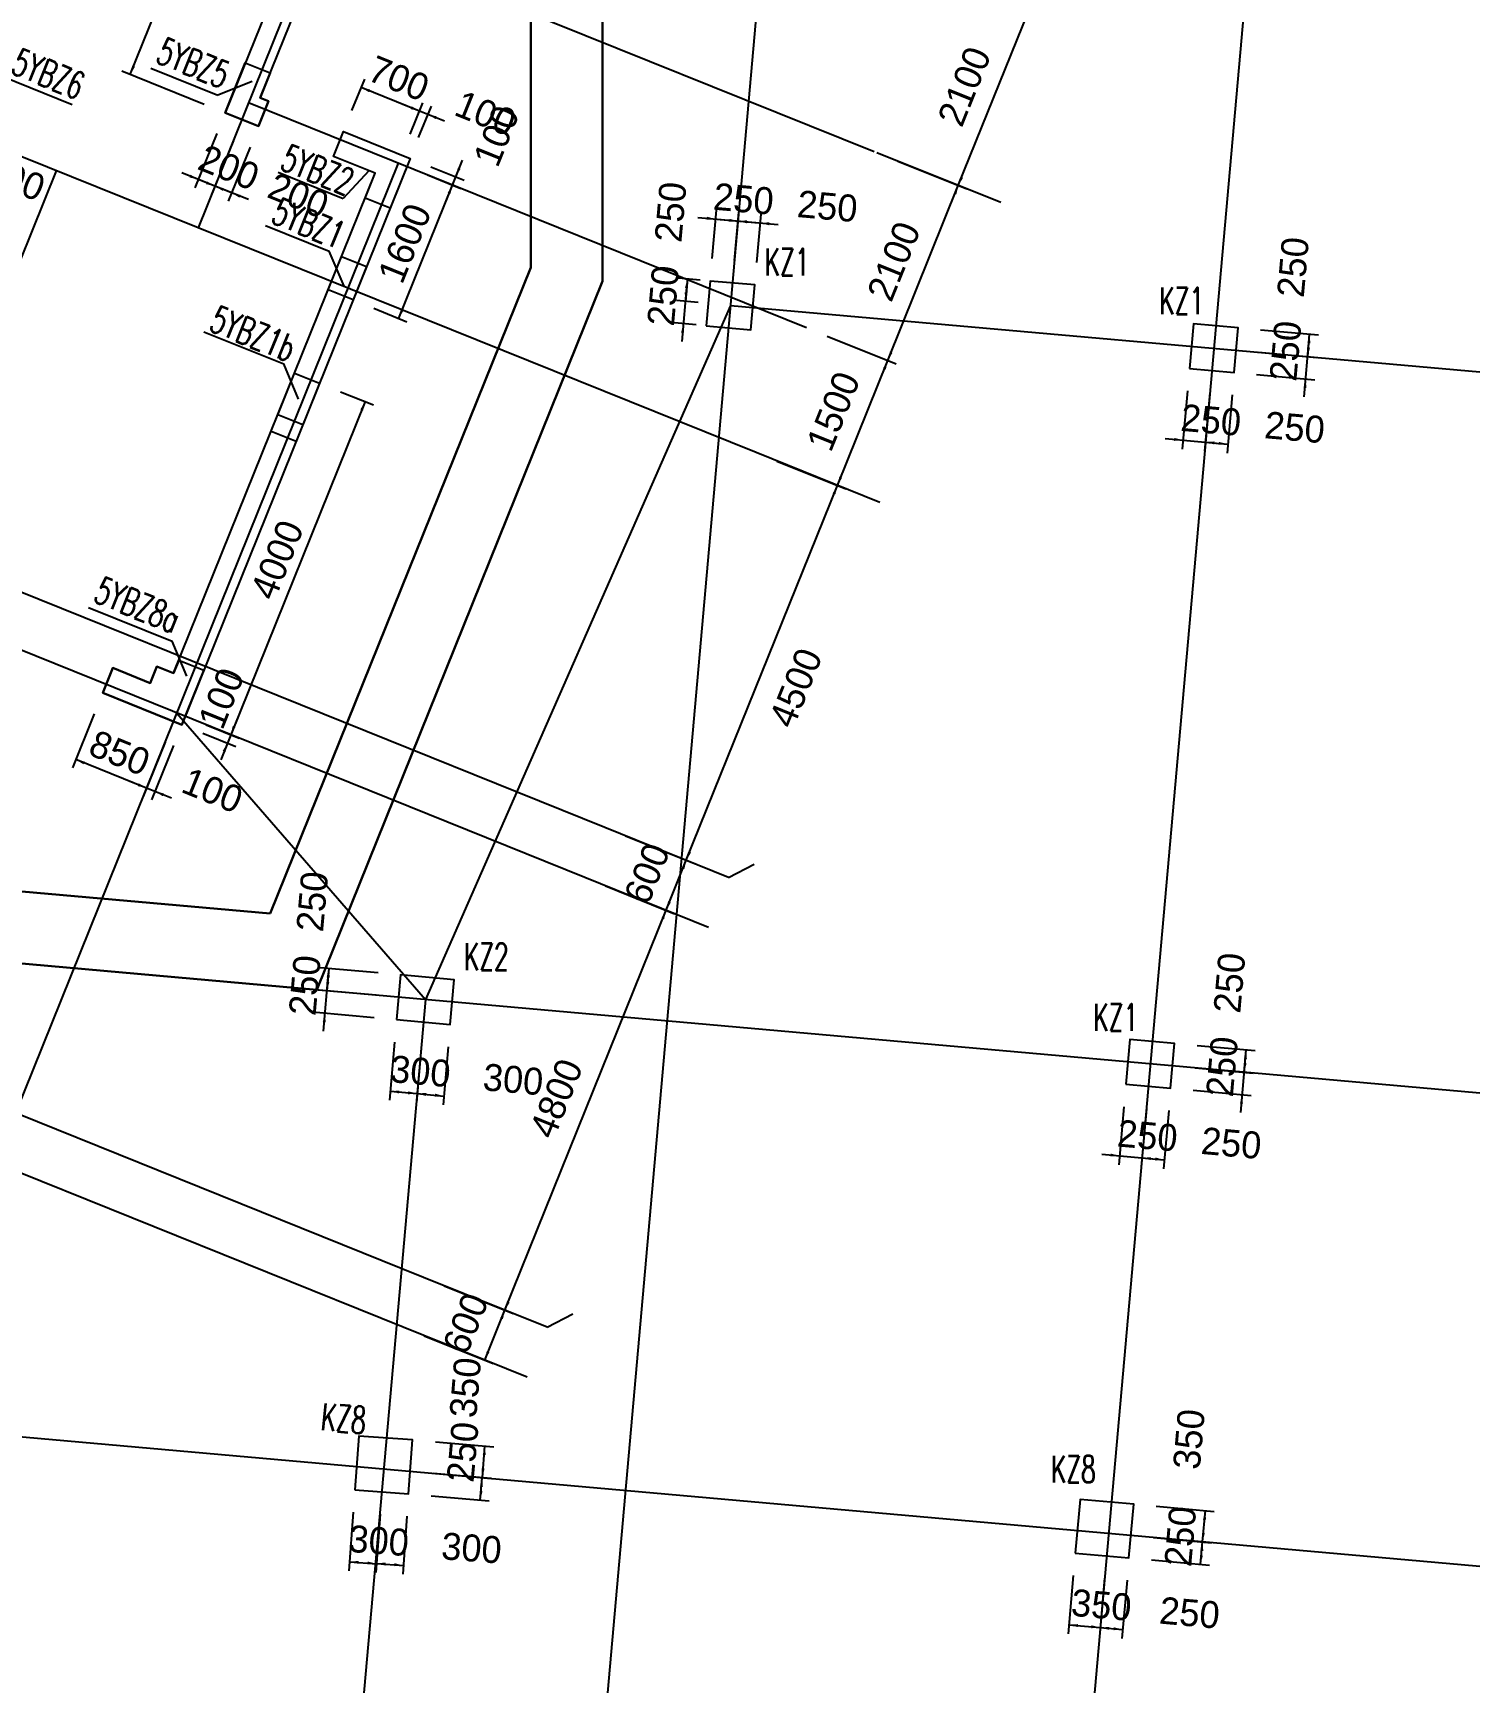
# Model space of a CAD drawing. Extents: x 387171 to 699106, y 11966 to 245688.
# Drawn here: x 561467 to 577452, y 60082 to 78443 of the extents above; entities that cross this region are included whole.
import ezdxf

# ---------------------------------------------------------------- set-up
doc = ezdxf.new("R2010")
doc.units = 0
doc.header["$LTSCALE"] = 100
doc.header["$MEASUREMENT"] = 0
doc.linetypes.add('DASHED', pattern=[19.05, 12.7, -6.35])
for name, color, linetype in [('b边缘构件', 235, 'Continuous'), ('COLU', 7, 'Continuous'), ('COLU_DASH', 9, 'DASHED'), ('DIM', 3, 'Continuous'), ('DOTE', 253, 'Continuous'), ('h后浇带(新)', 1, 'Continuous'), ('L-AXIS', 3, 'Continuous'), ('NUM', 7, 'Continuous'), ('wall-主楼', 2, 'Continuous'), ('Y阴影', 254, 'Continuous'), ('小尺寸', 4, 'Continuous'), ('边缘构件标注', 1, 'Continuous')]:
    doc.layers.add(name, color=color, linetype=linetype)
doc.styles.add('hztxt', font='hztxt')
doc.styles.get("Standard").update_dxf_attribs({"font": 'standard'})
doc.dimstyles.get("Standard").update_dxf_attribs({"dimtxt": 300, "dimasz": 100, "dimexe": 100, "dimexo": 250, "dimgap": 100, "dimtad": 0, "dimtoh": 1, "dimdec": 0, "dimdsep": 46, "dimcen": 0.09, "dimclrt": 7, "dimadec": 0, "dimazin": 0, "dimtfac": 1, "dimtdec": 4, "dimtofl": 0, "dimtmove": 0, "dimatfit": 3, "dimfxl": 1, "dimtolj": 1, "dimtzin": 0, "dimarcsym": 0})

# ---------------------------------------------------------------- blocks, each defined once
blk = doc.blocks.new('*D1646')
at = {"layer": 'L-AXIS', "color": 0, "linetype": 'ByBlock', "lineweight": -2}
for p, q in [((570308, 75068), (571075, 74759)), ((570421, 73405), (570982, 74796)), ((569747, 73677), (570514, 73367))]:
    blk.add_line(p, q, dxfattribs=at)
for points in [[(570982, 74796), (570960, 74697), (570929, 74710)], [(570421, 73405), (570443, 73504), (570474, 73491)]]:
    blk.add_solid(points, dxfattribs=at)
at = {"layer": 'L-AXIS', "color": 7, "linetype": 'Continuous', "lineweight": -2, "insert": (570377, 74231), "char_height": 300, "width": 690, "attachment_point": 5, "rotation": 68.0454, "style": 'hztxt'}
blk.add_mtext('1500', dxfattribs=at)
blk = doc.blocks.new('*D1894')
at = {"layer": 'L-AXIS', "color": 0, "linetype": 'ByBlock', "lineweight": -2}
for p, q in [((571093, 77016), (571860, 76706)), ((570982, 74796), (571767, 76744)), ((570308, 75068), (571075, 74759))]:
    blk.add_line(p, q, dxfattribs=at)
for points in [[(571767, 76744), (571745, 76645), (571714, 76657)], [(570982, 74796), (571004, 74895), (571035, 74883)]]:
    blk.add_solid(points, dxfattribs=at)
at = {"layer": 'L-AXIS', "color": 7, "linetype": 'Continuous', "lineweight": -2, "insert": (571050, 75901), "char_height": 300, "width": 775, "attachment_point": 5, "rotation": 68.0454, "style": 'hztxt'}
blk.add_mtext('2100', dxfattribs=at)
blk = doc.blocks.new('*D1239')
at = {"layer": 'L-AXIS', "color": 0, "linetype": 'ByBlock', "lineweight": -2}
for p, q in [((569747, 73677), (570514, 73367)), ((568739, 69231), (570421, 73405)), ((568064, 69503), (568831, 69194))]:
    blk.add_line(p, q, dxfattribs=at)
for points in [[(570421, 73405), (570399, 73306), (570368, 73318)], [(568739, 69231), (568761, 69330), (568792, 69318)]]:
    blk.add_solid(points, dxfattribs=at)
at = {"layer": 'L-AXIS', "color": 7, "linetype": 'Continuous', "lineweight": -2, "insert": (569957, 71152), "char_height": 300, "width": 790, "attachment_point": 5, "rotation": 68.0454, "style": 'hztxt'}
blk.add_mtext('4500', dxfattribs=at)
blk = doc.blocks.new('*D256')
at = {"layer": 'L-AXIS', "color": 0, "linetype": 'ByBlock', "lineweight": -2}
for p, q in [((567840, 68947), (568607, 68637)), ((566720, 64223), (568514, 68675)), ((566045, 64495), (566813, 64185))]:
    blk.add_line(p, q, dxfattribs=at)
for points in [[(568514, 68675), (568492, 68576), (568462, 68588)], [(566720, 64223), (566742, 64322), (566773, 64309)]]:
    blk.add_solid(points, dxfattribs=at)
at = {"layer": 'L-AXIS', "color": 7, "linetype": 'Continuous', "lineweight": -2, "insert": (567292, 66580), "char_height": 300, "width": 790, "attachment_point": 5, "rotation": 68.0454, "style": 'hztxt'}
blk.add_mtext('4800', dxfattribs=at)
blk = doc.blocks.new('*D757')
at = {"layer": 'L-AXIS', "color": 0, "linetype": 'ByBlock', "lineweight": -2}
for p, q in [((566045, 64495), (566813, 64185)), ((566495, 63666), (566720, 64223)), ((565821, 63938), (566588, 63629))]:
    blk.add_line(p, q, dxfattribs=at)
for points in [[(566720, 64223), (566698, 64124), (566667, 64136)], [(566495, 63666), (566517, 63765), (566548, 63753)]]:
    blk.add_solid(points, dxfattribs=at)
at = {"layer": 'L-AXIS', "color": 7, "linetype": 'Continuous', "lineweight": -2, "insert": (566283, 64075), "char_height": 300, "width": 556.67, "attachment_point": 5, "rotation": 68.0454, "style": 'hztxt'}
blk.add_mtext('600', dxfattribs=at)
blk = doc.blocks.new('*D1010')
at = {"layer": 'L-AXIS', "color": 0, "linetype": 'ByBlock', "lineweight": -2}
for p, q in [((568064, 69503), (568831, 69194)), ((568514, 68675), (568739, 69231)), ((567840, 68947), (568607, 68637))]:
    blk.add_line(p, q, dxfattribs=at)
for points in [[(568739, 69231), (568717, 69132), (568686, 69145)], [(568514, 68675), (568536, 68774), (568567, 68761)]]:
    blk.add_solid(points, dxfattribs=at)
at = {"layer": 'L-AXIS', "color": 7, "linetype": 'Continuous', "lineweight": -2, "insert": (568302, 69084), "char_height": 300, "width": 556.67, "attachment_point": 5, "rotation": 68.0454, "style": 'hztxt'}
blk.add_mtext('600', dxfattribs=at)
blk = doc.blocks.new('*D2421')
at = {"layer": 'L-AXIS', "color": 0, "linetype": 'ByBlock', "lineweight": -2}
for p, q in [((571878, 78963), (572645, 78654)), ((571767, 76744), (572552, 78691)), ((571093, 77016), (571860, 76706))]:
    blk.add_line(p, q, dxfattribs=at)
for points in [[(572552, 78691), (572530, 78593), (572499, 78605)], [(571767, 76744), (571789, 76843), (571820, 76830)]]:
    blk.add_solid(points, dxfattribs=at)
at = {"layer": 'L-AXIS', "color": 7, "linetype": 'Continuous', "lineweight": -2, "insert": (571835, 77848), "char_height": 300, "width": 775, "attachment_point": 5, "rotation": 68.0454, "style": 'hztxt'}
blk.add_mtext('2100', dxfattribs=at)
blk = doc.blocks.new('*D2903')
at = {"layer": '小尺寸', "color": 0, "linetype": 'ByBlock', "lineweight": -2}
for p, q in [((562937, 70545), (562694, 69943)), ((563030, 70508), (562787, 69905)), ((563010, 69923), (562546, 70110))]:
    blk.add_line(p, q, dxfattribs=at)
for points in [[(562732, 70035), (562633, 70057), (562645, 70088)], [(562825, 69998), (562924, 69976), (562911, 69945)]]:
    blk.add_solid(points, dxfattribs=at)
at = {"layer": '小尺寸', "color": 7, "linetype": 'Continuous', "lineweight": -2, "insert": (563465, 70009), "char_height": 300, "width": 476.67, "attachment_point": 5, "rotation": 338.0454, "style": 'hztxt'}
blk.add_mtext('100', dxfattribs=at)
blk = doc.blocks.new('*D3353')
at = {"layer": '小尺寸', "color": 0, "linetype": 'ByBlock', "lineweight": -2}
for p, q in [((562149, 70863), (561906, 70260)), ((562937, 70545), (562694, 69943)), ((562732, 70035), (561943, 70353))]:
    blk.add_line(p, q, dxfattribs=at)
for points in [[(561943, 70353), (562042, 70331), (562030, 70300)], [(562732, 70035), (562633, 70057), (562645, 70088)]]:
    blk.add_solid(points, dxfattribs=at)
at = {"layer": '小尺寸', "color": 7, "linetype": 'Continuous', "lineweight": -2, "insert": (562431, 70426), "char_height": 300, "width": 566.67, "attachment_point": 5, "rotation": 338.0454, "style": 'hztxt'}
blk.add_mtext('850', dxfattribs=at)
blk = doc.blocks.new('*D3604')
at = {"layer": '小尺寸', "color": 0, "linetype": 'ByBlock', "lineweight": -2}
for p, q in [((565667, 77316), (565808, 77666)), ((566049, 77461), (565585, 77648)), ((565759, 77279), (565901, 77629))]:
    blk.add_line(p, q, dxfattribs=at)
for points in [[(565770, 77573), (565671, 77595), (565684, 77626)], [(565863, 77536), (565962, 77514), (565950, 77483)]]:
    blk.add_solid(points, dxfattribs=at)
at = {"layer": '小尺寸', "color": 7, "linetype": 'Continuous', "lineweight": -2, "insert": (566504, 77547), "char_height": 300, "width": 476.67, "attachment_point": 5, "rotation": 338.0454, "style": 'hztxt'}
blk.add_mtext('100', dxfattribs=at)
blk = doc.blocks.new('*D3811')
at = {"layer": '小尺寸', "color": 0, "linetype": 'ByBlock', "lineweight": -2}
for p, q in [((565017, 77578), (565159, 77928)), ((565770, 77573), (565121, 77835)), ((565667, 77316), (565808, 77666))]:
    blk.add_line(p, q, dxfattribs=at)
for points in [[(565121, 77835), (565220, 77813), (565208, 77782)], [(565770, 77573), (565671, 77595), (565684, 77626)]]:
    blk.add_solid(points, dxfattribs=at)
at = {"layer": '小尺寸', "color": 7, "linetype": 'Continuous', "lineweight": -2, "insert": (565539, 77936), "char_height": 300, "width": 566.67, "attachment_point": 5, "rotation": 338.0454, "style": 'hztxt'}
blk.add_mtext('700', dxfattribs=at)
blk = doc.blocks.new('*D3783')
at = {"layer": '小尺寸', "color": 0, "linetype": 'ByBlock', "lineweight": -2}
for p, q in [((565538, 75266), (566136, 76750)), ((565858, 76862), (566229, 76712)), ((565259, 75378), (565630, 75228))]:
    blk.add_line(p, q, dxfattribs=at)
for points in [[(566136, 76750), (566114, 76651), (566083, 76663)], [(565538, 75266), (565560, 75365), (565591, 75352)]]:
    blk.add_solid(points, dxfattribs=at)
at = {"layer": '小尺寸', "color": 7, "linetype": 'Continuous', "lineweight": -2, "insert": (565605, 76101), "char_height": 300, "width": 685, "attachment_point": 5, "rotation": 68.0454, "style": 'hztxt'}
blk.add_mtext('1600', dxfattribs=at)
blk = doc.blocks.new('*D1847')
at = {"layer": '小尺寸', "color": 0, "linetype": 'ByBlock', "lineweight": -2}
for p, q in [((565895, 76954), (566266, 76805)), ((566061, 76564), (566248, 77028)), ((565858, 76862), (566229, 76712))]:
    blk.add_line(p, q, dxfattribs=at)
for points in [[(566173, 76842), (566195, 76941), (566226, 76929)], [(566136, 76750), (566114, 76651), (566083, 76663)]]:
    blk.add_solid(points, dxfattribs=at)
at = {"layer": '小尺寸', "color": 7, "linetype": 'Continuous', "lineweight": -2, "insert": (566626, 77296), "char_height": 300, "width": 476.67, "attachment_point": 5, "rotation": 68.0454, "style": 'hztxt'}
blk.add_mtext('100', dxfattribs=at)
blk = doc.blocks.new('*D2111')
at = {"layer": '小尺寸', "color": 0, "linetype": 'ByBlock', "lineweight": -2}
for p, q in [((563698, 77247), (563455, 76644)), ((563884, 77172), (563641, 76569)), ((563864, 76587), (563307, 76812))]:
    blk.add_line(p, q, dxfattribs=at)
for points in [[(563493, 76737), (563394, 76759), (563406, 76790)], [(563678, 76662), (563777, 76640), (563765, 76609)]]:
    blk.add_solid(points, dxfattribs=at)
at = {"layer": '小尺寸', "color": 7, "linetype": 'Continuous', "lineweight": -2, "insert": (564422, 76632), "char_height": 300, "width": 566.67, "attachment_point": 5, "rotation": 338.0454, "style": 'hztxt'}
blk.add_mtext('200', dxfattribs=at)
blk = doc.blocks.new('*D1210')
at = {"layer": '小尺寸', "color": 0, "linetype": 'ByBlock', "lineweight": -2}
for p, q in [((563513, 77322), (563270, 76719)), ((563698, 77247), (563455, 76644)), ((563678, 76662), (563122, 76886))]:
    blk.add_line(p, q, dxfattribs=at)
for points in [[(563307, 76812), (563208, 76834), (563220, 76865)], [(563493, 76737), (563591, 76715), (563579, 76684)]]:
    blk.add_solid(points, dxfattribs=at)
at = {"layer": '小尺寸', "color": 7, "linetype": 'Continuous', "lineweight": -2, "insert": (563647, 76944), "char_height": 300, "width": 566.67, "attachment_point": 5, "rotation": 338.0454, "style": 'hztxt'}
blk.add_mtext('200', dxfattribs=at)
blk = doc.blocks.new('*D1464')
at = {"layer": '小尺寸', "color": 0, "linetype": 'ByBlock', "lineweight": -2}
for p, q in [((562549, 77980), (563409, 80113)), ((563724, 79986), (563316, 80150)), ((563374, 77647), (562456, 78017))]:
    blk.add_line(p, q, dxfattribs=at)
for points in [[(563409, 80113), (563387, 80014), (563356, 80027)], [(562549, 77980), (562571, 78079), (562602, 78066)]]:
    blk.add_solid(points, dxfattribs=at)
at = {"layer": '小尺寸', "color": 7, "linetype": 'Continuous', "lineweight": -2, "insert": (562747, 79140), "char_height": 300, "width": 780, "attachment_point": 5, "rotation": 68.0454, "style": 'hztxt'}
blk.add_mtext('2300', dxfattribs=at)
blk = doc.blocks.new('*D152')
at = {"layer": '小尺寸', "color": 0, "linetype": 'ByBlock', "lineweight": -2}
for p, q in [((560430, 77163), (560298, 76835)), ((560706, 76778), (560149, 77003)), ((560615, 77088), (560483, 76761))]:
    blk.add_line(p, q, dxfattribs=at)
for points in [[(560335, 76928), (560236, 76950), (560248, 76981)], [(560520, 76853), (560619, 76831), (560607, 76800)]]:
    blk.add_solid(points, dxfattribs=at)
at = {"layer": '小尺寸', "color": 7, "linetype": 'Continuous', "lineweight": -2, "insert": (561264, 76823), "char_height": 300, "width": 566.67, "attachment_point": 5, "rotation": 338.0454, "style": 'hztxt'}
blk.add_mtext('200', dxfattribs=at)
blk = doc.blocks.new('*D3194')
at = {"layer": '小尺寸', "color": 0, "linetype": 'ByBlock', "lineweight": -2}
for p, q in [((564888, 74449), (565257, 74301)), ((565164, 74338), (563668, 70628)), ((563393, 70739), (563761, 70591))]:
    blk.add_line(p, q, dxfattribs=at)
for points in [[(565164, 74338), (565142, 74239), (565111, 74252)], [(563668, 70628), (563690, 70727), (563721, 70715)]]:
    blk.add_solid(points, dxfattribs=at)
at = {"layer": '小尺寸', "color": 7, "linetype": 'Continuous', "lineweight": -2, "insert": (564184, 72577), "char_height": 300, "width": 790, "attachment_point": 5, "rotation": 68.0454, "style": 'hztxt'}
blk.add_mtext('4000', dxfattribs=at)
blk = doc.blocks.new('*D1265')
at = {"layer": '小尺寸', "color": 0, "linetype": 'ByBlock', "lineweight": -2}
for p, q in [((563393, 70739), (563761, 70591)), ((563743, 70814), (563556, 70350)), ((563356, 70646), (563724, 70498))]:
    blk.add_line(p, q, dxfattribs=at)
for points in [[(563668, 70628), (563690, 70727), (563721, 70715)], [(563631, 70535), (563609, 70436), (563578, 70449)]]:
    blk.add_solid(points, dxfattribs=at)
at = {"layer": '小尺寸', "color": 7, "linetype": 'Continuous', "lineweight": -2, "insert": (563563, 71035), "char_height": 300, "width": 476.67, "attachment_point": 5, "rotation": 68.0454, "style": 'hztxt'}
blk.add_mtext('100', dxfattribs=at)
blk = doc.blocks.new('*D3462')
at = {"layer": 'DIM', "color": 0, "linetype": 'ByBlock', "lineweight": -2}
for p, q in [((565492, 67208), (565435, 66561)), ((565791, 67182), (565734, 66534)), ((565444, 66660), (565743, 66634))]:
    blk.add_line(p, q, dxfattribs=at)
for points in [[(565444, 66660), (565545, 66668), (565542, 66635)], [(565743, 66634), (565642, 66626), (565644, 66659)]]:
    blk.add_solid(points, dxfattribs=at)
at = {"layer": 'DIM', "color": 7, "linetype": 'Continuous', "lineweight": -2, "insert": (565780, 66881), "char_height": 300, "width": 566.67, "attachment_point": 5, "rotation": 354.9316, "style": 'hztxt'}
blk.add_mtext('300', dxfattribs=at)
blk = doc.blocks.new('*D1496')
at = {"layer": 'DIM', "color": 0, "linetype": 'ByBlock', "lineweight": -2}
for p, q in [((565791, 67182), (565734, 66534)), ((566090, 67155), (566033, 66508)), ((565743, 66634), (566041, 66607))]:
    blk.add_line(p, q, dxfattribs=at)
for points in [[(565743, 66634), (565844, 66642), (565841, 66608)], [(566041, 66607), (565940, 66600), (565943, 66633)]]:
    blk.add_solid(points, dxfattribs=at)
at = {"layer": 'DIM', "color": 7, "linetype": 'Continuous', "lineweight": -2, "insert": (566812, 66790), "char_height": 300, "width": 566.67, "attachment_point": 5, "rotation": 354.9316, "style": 'hztxt'}
blk.add_mtext('300', dxfattribs=at)
blk = doc.blocks.new('*D1770')
at = {"layer": 'DIM', "color": 0, "linetype": 'ByBlock', "lineweight": -2}
for p, q in [((564700, 67329), (564757, 67976)), ((565288, 67728), (564640, 67786)), ((565265, 67479), (564618, 67537))]:
    blk.add_line(p, q, dxfattribs=at)
for points in [[(564740, 67777), (564732, 67878), (564765, 67875)], [(564718, 67528), (564725, 67427), (564692, 67430)]]:
    blk.add_solid(points, dxfattribs=at)
at = {"layer": 'DIM', "color": 7, "linetype": 'Continuous', "lineweight": -2, "insert": (564494, 67839), "char_height": 300, "width": 566.67, "attachment_point": 5, "rotation": 84.9316, "style": 'hztxt'}
blk.add_mtext('250', dxfattribs=at)
blk = doc.blocks.new('*D1703')
at = {"layer": 'DIM', "color": 0, "linetype": 'ByBlock', "lineweight": -2}
for p, q in [((565310, 67977), (564662, 68035)), ((564740, 67777), (564762, 68026)), ((565288, 67728), (564640, 67786))]:
    blk.add_line(p, q, dxfattribs=at)
for points in [[(564762, 68026), (564770, 67925), (564736, 67928)], [(564740, 67777), (564732, 67878), (564765, 67875)]]:
    blk.add_solid(points, dxfattribs=at)
at = {"layer": 'DIM', "color": 7, "linetype": 'Continuous', "lineweight": -2, "insert": (564577, 68772), "char_height": 300, "width": 566.67, "attachment_point": 5, "rotation": 84.9316, "style": 'hztxt'}
blk.add_mtext('250', dxfattribs=at)
blk = doc.blocks.new('*D1959')
at = {"layer": 'DIM', "color": 0, "linetype": 'ByBlock', "lineweight": -2}
for p, q in [((573611, 66488), (573553, 65841)), ((573860, 66466), (573802, 65819)), ((573363, 65958), (574010, 65901))]:
    blk.add_line(p, q, dxfattribs=at)
for points in [[(573562, 65940), (573461, 65933), (573464, 65966)], [(573811, 65918), (573912, 65926), (573909, 65893)]]:
    blk.add_solid(points, dxfattribs=at)
at = {"layer": 'DIM', "color": 7, "linetype": 'Continuous', "lineweight": -2, "insert": (573873, 66164), "char_height": 300, "width": 566.67, "attachment_point": 5, "rotation": 354.9316, "style": 'hztxt'}
blk.add_mtext('250', dxfattribs=at)
blk = doc.blocks.new('*D2167')
at = {"layer": 'DIM', "color": 0, "linetype": 'ByBlock', "lineweight": -2}
for p, q in [((573860, 66466), (573802, 65819)), ((574109, 66444), (574051, 65797)), ((573811, 65918), (574060, 65896))]:
    blk.add_line(p, q, dxfattribs=at)
for points in [[(573811, 65918), (573912, 65926), (573909, 65893)], [(574060, 65896), (573959, 65888), (573962, 65922)]]:
    blk.add_solid(points, dxfattribs=at)
at = {"layer": 'DIM', "color": 7, "linetype": 'Continuous', "lineweight": -2, "insert": (574806, 66081), "char_height": 300, "width": 566.67, "attachment_point": 5, "rotation": 354.9316, "style": 'hztxt'}
blk.add_mtext('250', dxfattribs=at)
blk = doc.blocks.new('*D435')
at = {"layer": 'DIM', "color": 0, "linetype": 'ByBlock', "lineweight": -2}
for p, q in [((574910, 66423), (574967, 67071)), ((574402, 66920), (575049, 66863)), ((574380, 66671), (575027, 66613))]:
    blk.add_line(p, q, dxfattribs=at)
for points in [[(574950, 66871), (574942, 66972), (574975, 66969)], [(574928, 66622), (574935, 66521), (574902, 66524)]]:
    blk.add_solid(points, dxfattribs=at)
at = {"layer": 'DIM', "color": 7, "linetype": 'Continuous', "lineweight": -2, "insert": (574704, 66934), "char_height": 300, "width": 566.67, "attachment_point": 5, "rotation": 84.9316, "style": 'hztxt'}
blk.add_mtext('250', dxfattribs=at)
blk = doc.blocks.new('*D654')
at = {"layer": 'DIM', "color": 0, "linetype": 'ByBlock', "lineweight": -2}
for p, q in [((574424, 67169), (575071, 67112)), ((574950, 66871), (574972, 67120)), ((574402, 66920), (575049, 66863))]:
    blk.add_line(p, q, dxfattribs=at)
for points in [[(574972, 67120), (574979, 67019), (574946, 67022)], [(574950, 66871), (574942, 66972), (574975, 66969)]]:
    blk.add_solid(points, dxfattribs=at)
at = {"layer": 'DIM', "color": 7, "linetype": 'Continuous', "lineweight": -2, "insert": (574787, 67866), "char_height": 300, "width": 566.67, "attachment_point": 5, "rotation": 84.9316, "style": 'hztxt'}
blk.add_mtext('250', dxfattribs=at)
blk = doc.blocks.new('*D4222')
at = {"layer": 'DIM', "color": 0, "linetype": 'ByBlock', "lineweight": -2}
for p, q in [((574317, 74457), (574260, 73809)), ((574566, 74435), (574509, 73787)), ((574069, 73927), (574717, 73869))]:
    blk.add_line(p, q, dxfattribs=at)
for points in [[(574269, 73909), (574168, 73901), (574171, 73934)], [(574518, 73887), (574619, 73895), (574616, 73862)]]:
    blk.add_solid(points, dxfattribs=at)
at = {"layer": 'DIM', "color": 7, "linetype": 'Continuous', "lineweight": -2, "insert": (574580, 74132), "char_height": 300, "width": 566.67, "attachment_point": 5, "rotation": 354.9316, "style": 'hztxt'}
blk.add_mtext('250', dxfattribs=at)
blk = doc.blocks.new('*D4192')
at = {"layer": 'DIM', "color": 0, "linetype": 'ByBlock', "lineweight": -2}
for p, q in [((574566, 74435), (574509, 73787)), ((574815, 74413), (574758, 73765)), ((574518, 73887), (574767, 73865))]:
    blk.add_line(p, q, dxfattribs=at)
for points in [[(574518, 73887), (574619, 73895), (574616, 73862)], [(574767, 73865), (574666, 73857), (574669, 73890)]]:
    blk.add_solid(points, dxfattribs=at)
at = {"layer": 'DIM', "color": 7, "linetype": 'Continuous', "lineweight": -2, "insert": (575512, 74050), "char_height": 300, "width": 566.67, "attachment_point": 5, "rotation": 354.9316, "style": 'hztxt'}
blk.add_mtext('250', dxfattribs=at)
blk = doc.blocks.new('*D2350')
at = {"layer": 'DIM', "color": 0, "linetype": 'ByBlock', "lineweight": -2}
for p, q in [((575617, 74392), (575674, 75039)), ((575108, 74889), (575756, 74831)), ((575086, 74640), (575734, 74582))]:
    blk.add_line(p, q, dxfattribs=at)
for points in [[(575656, 74840), (575649, 74941), (575682, 74938)], [(575634, 74591), (575642, 74490), (575609, 74493)]]:
    blk.add_solid(points, dxfattribs=at)
at = {"layer": 'DIM', "color": 7, "linetype": 'Continuous', "lineweight": -2, "insert": (575411, 74902), "char_height": 300, "width": 566.67, "attachment_point": 5, "rotation": 84.9316, "style": 'hztxt'}
blk.add_mtext('250', dxfattribs=at)
blk = doc.blocks.new('*D2590')
at = {"layer": 'DIM', "color": 0, "linetype": 'ByBlock', "lineweight": -2}
for p, q in [((575131, 75138), (575778, 75080)), ((575656, 74840), (575678, 75089)), ((575108, 74889), (575756, 74831))]:
    blk.add_line(p, q, dxfattribs=at)
for points in [[(575656, 74840), (575649, 74941), (575682, 74938)], [(575678, 75089), (575686, 74988), (575653, 74991)]]:
    blk.add_solid(points, dxfattribs=at)
at = {"layer": 'DIM', "color": 7, "linetype": 'Continuous', "lineweight": -2, "insert": (575494, 75835), "char_height": 300, "width": 566.67, "attachment_point": 5, "rotation": 84.9316, "style": 'hztxt'}
blk.add_mtext('250', dxfattribs=at)
blk = doc.blocks.new('*D3863')
at = {"layer": 'DIM', "color": 0, "linetype": 'ByBlock', "lineweight": -2}
for p, q in [((565032, 61974), (564984, 61322)), ((565331, 61952), (565283, 61300)), ((564991, 61422), (565290, 61400))]:
    blk.add_line(p, q, dxfattribs=at)
for points in [[(564991, 61422), (565092, 61431), (565090, 61398)], [(565290, 61400), (565189, 61391), (565192, 61424)]]:
    blk.add_solid(points, dxfattribs=at)
at = {"layer": 'DIM', "color": 7, "linetype": 'Continuous', "lineweight": -2, "insert": (565316, 61655), "char_height": 300, "width": 566.67, "attachment_point": 5, "rotation": 355.7758, "style": 'hztxt'}
blk.add_mtext('300', dxfattribs=at)
blk = doc.blocks.new('*D1988')
at = {"layer": 'DIM', "color": 0, "linetype": 'ByBlock', "lineweight": -2}
for p, q in [((565331, 61952), (565283, 61304)), ((565630, 61930), (565582, 61282)), ((565291, 61403), (565590, 61381))]:
    blk.add_line(p, q, dxfattribs=at)
for points in [[(565291, 61403), (565392, 61413), (565389, 61379)], [(565590, 61381), (565489, 61372), (565491, 61405)]]:
    blk.add_solid(points, dxfattribs=at)
at = {"layer": 'DIM', "color": 7, "linetype": 'Continuous', "lineweight": -2, "insert": (566349, 61573), "char_height": 300, "width": 566.67, "attachment_point": 5, "rotation": 355.7758, "style": 'hztxt'}
blk.add_mtext('300', dxfattribs=at)
blk = doc.blocks.new('*D2208')
at = {"layer": 'DIM', "color": 0, "linetype": 'ByBlock', "lineweight": -2}
for p, q in [((565920, 62406), (566567, 62349)), ((566445, 62108), (566467, 62357)), ((565898, 62157), (566545, 62100))]:
    blk.add_line(p, q, dxfattribs=at)
for points in [[(566467, 62357), (566475, 62256), (566442, 62259)], [(566445, 62108), (566438, 62210), (566471, 62207)]]:
    blk.add_solid(points, dxfattribs=at)
at = {"layer": 'DIM', "color": 7, "linetype": 'Continuous', "lineweight": -2, "insert": (566252, 62643), "char_height": 300, "width": 566.67, "attachment_point": 5, "rotation": 84.9316, "style": 'hztxt'}
blk.add_mtext('250', dxfattribs=at)
blk = doc.blocks.new('*D1002')
at = {"layer": 'DIM', "color": 0, "linetype": 'ByBlock', "lineweight": -2}
for p, q in [((573047, 61268), (572990, 60620)), ((573396, 61237), (573338, 60589)), ((572999, 60720), (573347, 60689))]:
    blk.add_line(p, q, dxfattribs=at)
for points in [[(572999, 60720), (573100, 60727), (573097, 60694)], [(573347, 60689), (573246, 60681), (573249, 60714)]]:
    blk.add_solid(points, dxfattribs=at)
at = {"layer": 'DIM', "color": 7, "linetype": 'Continuous', "lineweight": -2, "insert": (573360, 60939), "char_height": 300, "width": 566.67, "attachment_point": 5, "rotation": 354.9316, "style": 'hztxt'}
blk.add_mtext('350', dxfattribs=at)
blk = doc.blocks.new('*D1252')
at = {"layer": 'DIM', "color": 0, "linetype": 'ByBlock', "lineweight": -2}
for p, q in [((573396, 61237), (573338, 60589)), ((573645, 61215), (573587, 60567)), ((573347, 60689), (573596, 60667))]:
    blk.add_line(p, q, dxfattribs=at)
for points in [[(573347, 60689), (573448, 60696), (573445, 60663)], [(573596, 60667), (573495, 60659), (573498, 60692)]]:
    blk.add_solid(points, dxfattribs=at)
at = {"layer": 'DIM', "color": 7, "linetype": 'Continuous', "lineweight": -2, "insert": (574342, 60852), "char_height": 300, "width": 566.67, "attachment_point": 5, "rotation": 354.9316, "style": 'hztxt'}
blk.add_mtext('250', dxfattribs=at)
blk = doc.blocks.new('*D1207')
at = {"layer": 'DIM', "color": 0, "linetype": 'ByBlock', "lineweight": -2}
for p, q in [((573938, 61690), (574585, 61633)), ((574464, 61393), (574486, 61642)), ((573916, 61441), (574563, 61384))]:
    blk.add_line(p, q, dxfattribs=at)
for points in [[(574486, 61642), (574494, 61541), (574460, 61544)], [(574464, 61393), (574456, 61494), (574489, 61491)]]:
    blk.add_solid(points, dxfattribs=at)
at = {"layer": 'DIM', "color": 7, "linetype": 'Continuous', "lineweight": -2, "insert": (574240, 61704), "char_height": 300, "width": 566.67, "attachment_point": 5, "rotation": 84.9316, "style": 'hztxt'}
blk.add_mtext('250', dxfattribs=at)
blk = doc.blocks.new('*D1427')
at = {"layer": 'DIM', "color": 0, "linetype": 'ByBlock', "lineweight": -2}
for p, q in [((573969, 62039), (574616, 61982)), ((574486, 61642), (574517, 61991)), ((573938, 61690), (574585, 61633))]:
    blk.add_line(p, q, dxfattribs=at)
for points in [[(574517, 61991), (574524, 61889), (574491, 61892)], [(574486, 61642), (574478, 61743), (574511, 61740)]]:
    blk.add_solid(points, dxfattribs=at)
at = {"layer": 'DIM', "color": 7, "linetype": 'Continuous', "lineweight": -2, "insert": (574336, 62786), "char_height": 300, "width": 566.67, "attachment_point": 5, "rotation": 84.9316, "style": 'hztxt'}
blk.add_mtext('350', dxfattribs=at)
blk = doc.blocks.new('*D3212')
at = {"layer": 'DIM', "color": 0, "linetype": 'ByBlock', "lineweight": -2}
for p, q in [((568867, 76389), (569514, 76331)), ((569027, 75930), (569075, 76471)), ((569276, 75908), (569324, 76449))]:
    blk.add_line(p, q, dxfattribs=at)
for points in [[(569066, 76371), (568965, 76363), (568968, 76397)], [(569315, 76349), (569416, 76357), (569413, 76324)]]:
    blk.add_solid(points, dxfattribs=at)
at = {"layer": 'DIM', "color": 7, "linetype": 'Continuous', "lineweight": -2, "insert": (569377, 76594), "char_height": 300, "width": 566.67, "attachment_point": 5, "rotation": 354.9316, "style": 'hztxt'}
blk.add_mtext('250', dxfattribs=at)
blk = doc.blocks.new('*D240')
at = {"layer": 'DIM', "color": 0, "linetype": 'ByBlock', "lineweight": -2}
for p, q in [((569276, 75908), (569324, 76449)), ((569525, 75886), (569573, 76427)), ((569116, 76367), (569763, 76309))]:
    blk.add_line(p, q, dxfattribs=at)
for points in [[(569315, 76349), (569214, 76341), (569217, 76374)], [(569564, 76327), (569665, 76335), (569662, 76301)]]:
    blk.add_solid(points, dxfattribs=at)
at = {"layer": 'DIM', "color": 7, "linetype": 'Continuous', "lineweight": -2, "insert": (570310, 76512), "char_height": 300, "width": 566.67, "attachment_point": 5, "rotation": 354.9316, "style": 'hztxt'}
blk.add_mtext('250', dxfattribs=at)
blk = doc.blocks.new('*D3684')
at = {"layer": 'DIM', "color": 0, "linetype": 'ByBlock', "lineweight": -2}
for p, q in [((568893, 75691), (568651, 75712)), ((568751, 75704), (568729, 75454)), ((568871, 75442), (568629, 75463))]:
    blk.add_line(p, q, dxfattribs=at)
for points in [[(568751, 75704), (568759, 75602), (568725, 75605)], [(568729, 75454), (568721, 75556), (568754, 75553)]]:
    blk.add_solid(points, dxfattribs=at)
at = {"layer": 'DIM', "color": 7, "linetype": 'Continuous', "lineweight": -2, "insert": (568566, 76449), "char_height": 300, "width": 566.67, "attachment_point": 5, "rotation": 84.9316, "style": 'hztxt'}
blk.add_mtext('250', dxfattribs=at)
blk = doc.blocks.new('*D468')
at = {"layer": 'DIM', "color": 0, "linetype": 'ByBlock', "lineweight": -2}
for p, q in [((568746, 75654), (568689, 75006)), ((568871, 75442), (568629, 75463)), ((568848, 75193), (568607, 75214))]:
    blk.add_line(p, q, dxfattribs=at)
for points in [[(568729, 75454), (568721, 75556), (568754, 75553)], [(568707, 75205), (568714, 75104), (568681, 75107)]]:
    blk.add_solid(points, dxfattribs=at)
at = {"layer": 'DIM', "color": 7, "linetype": 'Continuous', "lineweight": -2, "insert": (568483, 75517), "char_height": 300, "width": 566.67, "attachment_point": 5, "rotation": 84.9316, "style": 'hztxt'}
blk.add_mtext('250', dxfattribs=at)
blk = doc.blocks.new('*D2910')
at = {"layer": 'DIM', "color": 0, "linetype": 'ByBlock', "lineweight": -2}
for p, q in [((565949, 62756), (566598, 62701)), ((566469, 62361), (566498, 62709)), ((565920, 62407), (566568, 62352))]:
    blk.add_line(p, q, dxfattribs=at)
for points in [[(566498, 62709), (566506, 62608), (566473, 62611)], [(566469, 62361), (566461, 62462), (566494, 62459)]]:
    blk.add_solid(points, dxfattribs=at)
at = {"layer": 'DIM', "color": 7, "linetype": 'Continuous', "lineweight": -2, "insert": (566281, 63361), "char_height": 300, "width": 566.67, "attachment_point": 5, "rotation": 85.1724, "style": 'hztxt'}
blk.add_mtext('350', dxfattribs=at)
blk = doc.blocks.new('1')
at = {"layer": 'h后浇带(新)', "color": 6, "lineweight": 30}
for p, q in [((617913, 550880), (632181, 534727)), ((617314, 550350), (631479, 534314)), ((634068, 527003), (630771, 524573)), ((635020, 526711), (631889, 524404))]:
    blk.add_line(p, q, dxfattribs=at)
for points in [[(632181, 534727), (634510, 528149), (635020, 526711)], [(631479, 534314), (633756, 527882), (634068, 527003)]]:
    blk.add_lwpolyline(points, dxfattribs=at)
blk = doc.blocks.new('后浇带现场')
at = {"color": 1, "lineweight": 30, "rotation": 318.5460777723208}
blk.add_blockref('1', (-77006, 620463), dxfattribs=at)

msp = doc.modelspace()

# ---------------------------------------------------------------- hatches: boundary and pattern name
at = {"layer": 'Y阴影'}
h = msp.add_hatch(dxfattribs=at)
h.set_pattern_fill('ANSI31', color=256, scale=25, angle=-21.95462, style=0)
h.set_pattern_definition([])
h.paths.add_polyline_path([(564089.3, 77682.4), (563977.1, 77404.1), (563606.1, 77553.7), (563830.4, 78110.1), (564108.7, 77998), (563996.5, 77719.7)], flags=0)
h = msp.add_hatch(dxfattribs=at)
h.set_pattern_fill('ANSI31', color=256, scale=25, angle=-21.95462, style=0)
h.set_pattern_definition([])
h.paths.add_polyline_path([(565666, 77046.8), (565441.7, 76490.3), (565163.4, 76602.4), (565275.6, 76880.7), (564811.8, 77067.6), (564924, 77345.9)], flags=0)
h = msp.add_hatch(dxfattribs=at)
h.set_pattern_fill('ANSI31', color=256, scale=25, angle=-21.95462, style=0)
h.set_pattern_definition([])
h.paths.add_polyline_path([(565180, 75841.1), (565030.4, 75470.1), (564752.2, 75582.2), (564901.7, 75953.2)], flags=0)
h = msp.add_hatch(dxfattribs=at)
h.set_pattern_fill('ANSI31', color=256, scale=25, angle=-21.95462, style=0)
h.set_pattern_definition([])
h.paths.add_polyline_path([(564656.5, 74542.6), (564469.6, 74078.8), (564191.4, 74191), (564378.3, 74654.7)], flags=0)
h = msp.add_hatch(dxfattribs=at)
h.set_pattern_fill('ANSI31', color=256, scale=25, angle=-21.95462, style=0)
h.set_pattern_definition([])
h.paths.add_polyline_path([(563088.4, 71454.9), (563032.3, 71315.8), (562846.8, 71390.6), (562772.1, 71205.1), (562354.7, 71373.3), (562242.5, 71095.1), (563123.7, 70739.9), (563366.7, 71342.8)], flags=0)

# ---------------------------------------------------------------- linework, layer by layer
at = {"layer": 'b边缘构件'}
for points in [[(564089.3, 77682.4), (563977.1, 77404.1), (563606.1, 77553.7), (563830.4, 78110.1), (564108.7, 77998), (563996.5, 77719.7), (564089.3, 77682.4)], [(565666, 77046.8), (565441.7, 76490.3), (565163.4, 76602.4), (565275.6, 76880.7), (564811.8, 77067.6), (564924, 77345.9), (565666, 77046.8)], [(565180, 75841.1), (565030.4, 75470.1), (564752.2, 75582.2), (564901.7, 75953.2), (565180, 75841.1)], [(564656.5, 74542.6), (564469.6, 74078.8), (564191.4, 74191), (564378.3, 74654.7), (564656.5, 74542.6)]]:
    msp.add_lwpolyline(points, dxfattribs=at)
msp.add_lwpolyline([(563088.4, 71454.9), (563032.3, 71315.8), (562846.8, 71390.6), (562772.1, 71205.1), (562354.7, 71373.3), (562242.5, 71095.1), (563123.7, 70739.9), (563366.7, 71342.8)], close=True, dxfattribs=at)
at = {"layer": 'COLU', "color": 200}
msp.add_lwpolyline([(568960.5, 75183), (569458.5, 75138.8), (569502.7, 75636.8), (569004.6, 75681)], close=True, dxfattribs=at)
at = {"layer": 'COLU'}
for points in [[(574339.3, 74705.9), (574837.4, 74661.7), (574881.6, 75159.8), (574383.5, 75203.9)], [(565514.5, 67457.2), (566112.1, 67404.2), (566156.3, 67902.2), (565558.6, 67955.2)], [(573632.6, 66737.2), (574130.6, 66693), (574174.8, 67191), (573676.8, 67235.2)]]:
    msp.add_lwpolyline(points, close=True, dxfattribs=at)
at = {"layer": 'COLU', "color": 30}
for points in [[(565050.5, 62223.3), (565648.5, 62179.1), (565692.7, 62777.2), (565094.6, 62821.3)], [(573069.2, 61516.5), (573666.8, 61463.5), (573719.8, 62061.2), (573122.2, 62114.2)]]:
    msp.add_lwpolyline(points, close=True, dxfattribs=at)
at = {"layer": 'COLU_DASH'}
msp.add_line((564394.8, 73893.3), (564116.6, 74005.5), dxfattribs=at)
at = {"layer": 'DOTE'}
for p, q in [((576271.3, 93659.3), (572120.8, 46861.6)), ((570831.9, 77120.7), (537661.8, 90491.8)), ((570388.9, 88458.7), (566741.9, 47338.6)), ((567033.1, 85520.2), (563305.6, 76273.2)), ((567832.5, 69596.5), (538343.4, 81483.7)), ((569514.9, 73770.2), (556442.2, 79039.8)), ((570075.7, 75161.4), (563866.4, 77664.4)), ((558719.7, 60082.4), (565535.8, 76991.4)), ((555473.6, 61391), (561728.9, 76908.7)), ((569231.6, 75409.9), (565835.4, 67679.7)), ((569231.6, 75409.9), (664009.5, 67003.9)), ((565813.6, 64588.1), (539385.2, 75241.5)), ((567608.1, 69040), (554535.5, 74309.7)), ((598855.8, 64751.1), (495312.2, 73934.5)), ((565589.2, 64031.6), (548064.7, 71095.9)), ((563068.3, 70870), (565835.4, 67679.7)), ((662839, 53805.8), (502916.7, 67989.4)), ((565835.4, 67679.7), (564052.5, 47577.2))]:
    msp.add_line(p, q, dxfattribs=at)
at = {"layer": 'L-AXIS'}
for p, q in [((572238.4, 76553.8), (570860.8, 77109.1)), ((570892.4, 73214.9), (569514.9, 73770.2)), ((569210, 69041.2), (567832.5, 69596.5)), ((568985.7, 68484.7), (567608.1, 69040)), ((569210, 69041.2), (569495.7, 69189.6)), ((567191.1, 64032.8), (565813.6, 64588.1)), ((567191.1, 64032.8), (567476.8, 64181.2)), ((566966.8, 63476.3), (565589.2, 64031.6))]:
    msp.add_line(p, q, dxfattribs=at)
at = {"layer": 'wall-主楼'}
for points in [[(563993.3, 79985.2), (563881.1, 79707), (564391.2, 79501.4), (563606.1, 77553.7), (563977.1, 77404.1), (564089.3, 77682.4), (563996.5, 77719.7), (564781.6, 79667.4)], [(564811.8, 77067.6), (564924, 77345.9), (565666, 77046.8), (563123.7, 70739.9), (562242.5, 71095.1), (562354.7, 71373.3), (562772.1, 71205.1), (562846.8, 71390.6), (563032.3, 71315.8), (565275.6, 76880.7)]]:
    msp.add_lwpolyline(points, close=True, dxfattribs=at)
at = {"layer": '边缘构件标注', "color": 200}
for p, q in [((562777.4, 78051.7), (563523.9, 77750.8)), ((563908.1, 77901.5), (563523.9, 77750.8)), ((564196, 76893.3), (564919.8, 76601.5)), ((565205.4, 76909), (564919.8, 76601.5)), ((564056.4, 76300.1), (564764.7, 76014.6)), ((564930.8, 75624.2), (564764.7, 76014.6)), ((563367.8, 75116), (564257.9, 74757.2)), ((564423.9, 74366.8), (564257.9, 74757.2)), ((562083.8, 72047.8), (563014.5, 71672.6)), ((563180.5, 71282.2), (563014.5, 71672.6))]:
    msp.add_line(p, q, dxfattribs=at)
msp.add_lwpolyline([(560731.9, 77795.8), (561122.3, 77961.9), (561901.4, 77647.8)], dxfattribs=at)

# ---------------------------------------------------------------- block references
at = {"color": 3, "lineweight": 30}
msp.add_blockref('后浇带现场', (-182998.7, -527042.1), dxfattribs=at)

# ---------------------------------------------------------------- texts
at = {"layer": 'NUM', "color": 200, "width": 0.7}
for s, p in [('KZ1', (569608.7, 75742.9)), ('KZ1', (574003, 75310.2)), ('KZ2', (566262.4, 68008.3)), ('KZ1', (573269.3, 67333.7))]:
    msp.add_text(s, height=300, dxfattribs=at).set_placement(p)
at = {"layer": 'NUM', "color": 30, "width": 0.7}
msp.add_text('KZ8', height=300, rotation=354.86206, dxfattribs=at).set_placement((564661.9, 62889.1))
msp.add_text('KZ8', height=300, dxfattribs=at).set_placement((572797.1, 62302.3))
at = {"layer": '边缘构件标注', "color": 200, "width": 0.7}
for s, p in [('5YBZ6', (561207, 78000)), ('5YBZ5', (562819.6, 78120.8)), ('5YBZ2', (564202.2, 76931.3)), ('5YBZ1', (564103.1, 76335.9)), ('5YBZ1b', (563412.8, 75135.8)), ('5YBZ8a', (562125.6, 72117.8))]:
    msp.add_text(s, height=300, rotation=338.04538, dxfattribs=at).set_placement(p)

# ---------------------------------------------------------------- dimensions: what is measured, and where the dimension line sits
at = {"layer": 'DIM', "color": 200}
for p1, p2, distance, picture, middle in [((569141.6, 75668.8), (569119.5, 75419.8), -392.3, '*D3684', (568521.1, 75942.8)), ((569004.6, 75681), (569253.7, 75658.9), 692.8, '*D3212', (568870.7, 76639.4)), ((574859.5, 74910.7), (574881.6, 75159.8), -800, '*D2590', (575448.7, 75328.4)), ((574837.4, 74661.7), (574859.5, 74910.7), -800, '*D2350', (575366, 74395.9)), ((574339.3, 74705.9), (574588.4, 74683.8), -800, '*D4222', (574073.5, 74177.3)), ((574588.4, 74683.8), (574837.4, 74661.7), -800, '*D4192', (575006, 74094.6)), ((565536.5, 67706.2), (565558.6, 67955.2), 800, '*D1703', (564532, 68265.2)), ((565514.5, 67457.2), (565536.5, 67706.2), 800, '*D1770', (564449.3, 67332.7)), ((574152.7, 66942), (574174.8, 67191), -800, '*D654', (574741.9, 67359.7)), ((565514.5, 67457.2), (565813.3, 67430.7), -800, '*D3462', (565248.6, 66928.6)), ((565813.3, 67430.7), (566112.1, 67404.2), -800, '*D1496', (566280.7, 66837.1)), ((574130.6, 66693), (574152.7, 66942), -800, '*D435', (574659.2, 66427.2)), ((573632.6, 66737.2), (573881.6, 66715.1), -800, '*D1959', (573366.8, 66208.6)), ((573881.6, 66715.1), (574130.6, 66693), -800, '*D2167', (574299.3, 66125.9)), ((565670.6, 62428.1), (565700, 62776.6), -801, '*D2910', (566234.4, 62804.5)), ((573688.9, 61712.6), (573719.8, 62061.2), -800, '*D1427', (574287, 62229.8)), ((565648.5, 62179.1), (565670.6, 62428.1), -800, '*D2208', (566207.4, 62136.4)), ((565050.5, 62223.3), (565349.5, 62201.2), -803.6, '*D3863', (564784.6, 61694.7)), ((565349.5, 62201.2), (565648.5, 62179.1), -799.9, '*D1988', (565817.1, 61612)), ((573666.8, 61463.5), (573688.9, 61712.6), -800, '*D1207', (574195.4, 61197.7)), ((573069.2, 61516.5), (573417.8, 61485.6), -800, '*D1002', (572803.4, 60988)), ((573417.8, 61485.6), (573666.8, 61463.5), -800, '*D1252', (573835.5, 60896.4))]:
    dim = msp.add_aligned_dim(p1=p1, p2=p2, distance=distance, dimstyle='Standard', dxfattribs=at)
    dim.commit()
    dim.dimension.update_dxf_attribs({"geometry": picture, "text_midpoint": middle})
for base, p1, p2, angle, picture, middle in [((569563.9, 76326.9), (569253.7, 75658.9), (569502.7, 75636.8), 174.93165, '*D240', (569803.2, 76556.7)), ((568706.6, 75205.5), (569119.5, 75419.8), (569097.4, 75170.8), 84.93165, '*D468', (568438.3, 75010.3))]:
    dim = msp.add_linear_dim(base=base, p1=p1, p2=p2, angle=angle, dimstyle='Standard', dxfattribs=at)
    dim.commit()
    dim.dimension.update_dxf_attribs({"geometry": picture, "text_midpoint": middle})
at = {"layer": 'L-AXIS'}
for base, p1, p2, picture, middle in [((572552.2, 78691.5), (570860.8, 77109.1), (571646, 79056.8), '*D2421', (571835, 77848.5)), ((571767, 76743.8), (570075.7, 75161.4), (570860.8, 77109.1), '*D1894', (571049.9, 75900.8)), ((570981.9, 74796.1), (569514.9, 73770.2), (570075.7, 75161.4), '*D1646', (570376.9, 74231.3)), ((570421.1, 73404.9), (567832.5, 69596.5), (569514.9, 73770.2), '*D1239', (569956.8, 71152)), ((568738.7, 69231.2), (567608.1, 69040), (567832.5, 69596.5), '*D1010', (568301.9, 69083.8)), ((568514.3, 68674.7), (565813.6, 64588.1), (567608.1, 69040), '*D256', (567292.4, 66579.6)), ((566719.8, 64222.8), (565589.2, 64031.6), (565813.6, 64588.1), '*D757', (566283, 64075.4))]:
    dim = msp.add_linear_dim(base=base, p1=p1, p2=p2, angle=68.04538, dimstyle='Standard', dxfattribs=at)
    dim.commit()
    dim.dimension.update_dxf_attribs({"geometry": picture, "text_midpoint": middle})
at = {"layer": '小尺寸'}
for base, p1, p2, angle, picture, middle in [((563408.8, 80113), (563606.1, 77553.7), (563955.9, 79892.5), 68.04538, '*D1464', (562747, 79139.9)), ((563307, 76811.7), (563791.6, 77478.9), (563606.1, 77553.7), 158.04538, '*D1210', (563198.2, 77125.1)), ((560335, 76928), (560708.6, 77320), (560523.1, 77394.8), 158.04538, '*D152', (560816.2, 77003.6)), ((563668.3, 70628.2), (564656.5, 74542.6), (563161, 70832.7), 68.04538, '*D3194', (564184.2, 72576.6)), ((563630.9, 70535.4), (563161, 70832.7), (563123.7, 70739.9), 68.04538, '*D1265', (563417.8, 70675.3))]:
    dim = msp.add_linear_dim(base=base, p1=p1, p2=p2, angle=angle, dimstyle='Standard', dxfattribs=at)
    dim.commit()
    dim.dimension.update_dxf_attribs({"geometry": picture, "text_midpoint": middle})
for p1, p2, distance, picture, middle in [((565573.2, 77084.2), (564924, 77345.9), -527.4, '*D3811', (565539.3, 77936.1)), ((565666, 77046.8), (565573.2, 77084.2), -527.4, '*D3604', (566143.9, 77692.3)), ((565625.8, 76955.2), (565663.2, 77047.9), -550, '*D1847', (566480.6, 76936.1)), ((563977.1, 77404.1), (563791.6, 77478.9), 800, '*D2111', (563973.7, 76812.5)), ((565027.6, 75471.2), (565625.8, 76955.2), -550, '*D3783', (565604.9, 76101)), ((563030.9, 70777.3), (562242.5, 71095.1), 800, '*D3353', (562431.1, 70426.1)), ((563123.7, 70739.9), (563030.9, 70777.3), 800, '*D2903', (563105.3, 70154.3))]:
    dim = msp.add_aligned_dim(p1=p1, p2=p2, distance=distance, dimstyle='Standard', dxfattribs=at)
    dim.commit()
    dim.dimension.update_dxf_attribs({"geometry": picture, "text_midpoint": middle})

doc.saveas('drawing.dxf')
